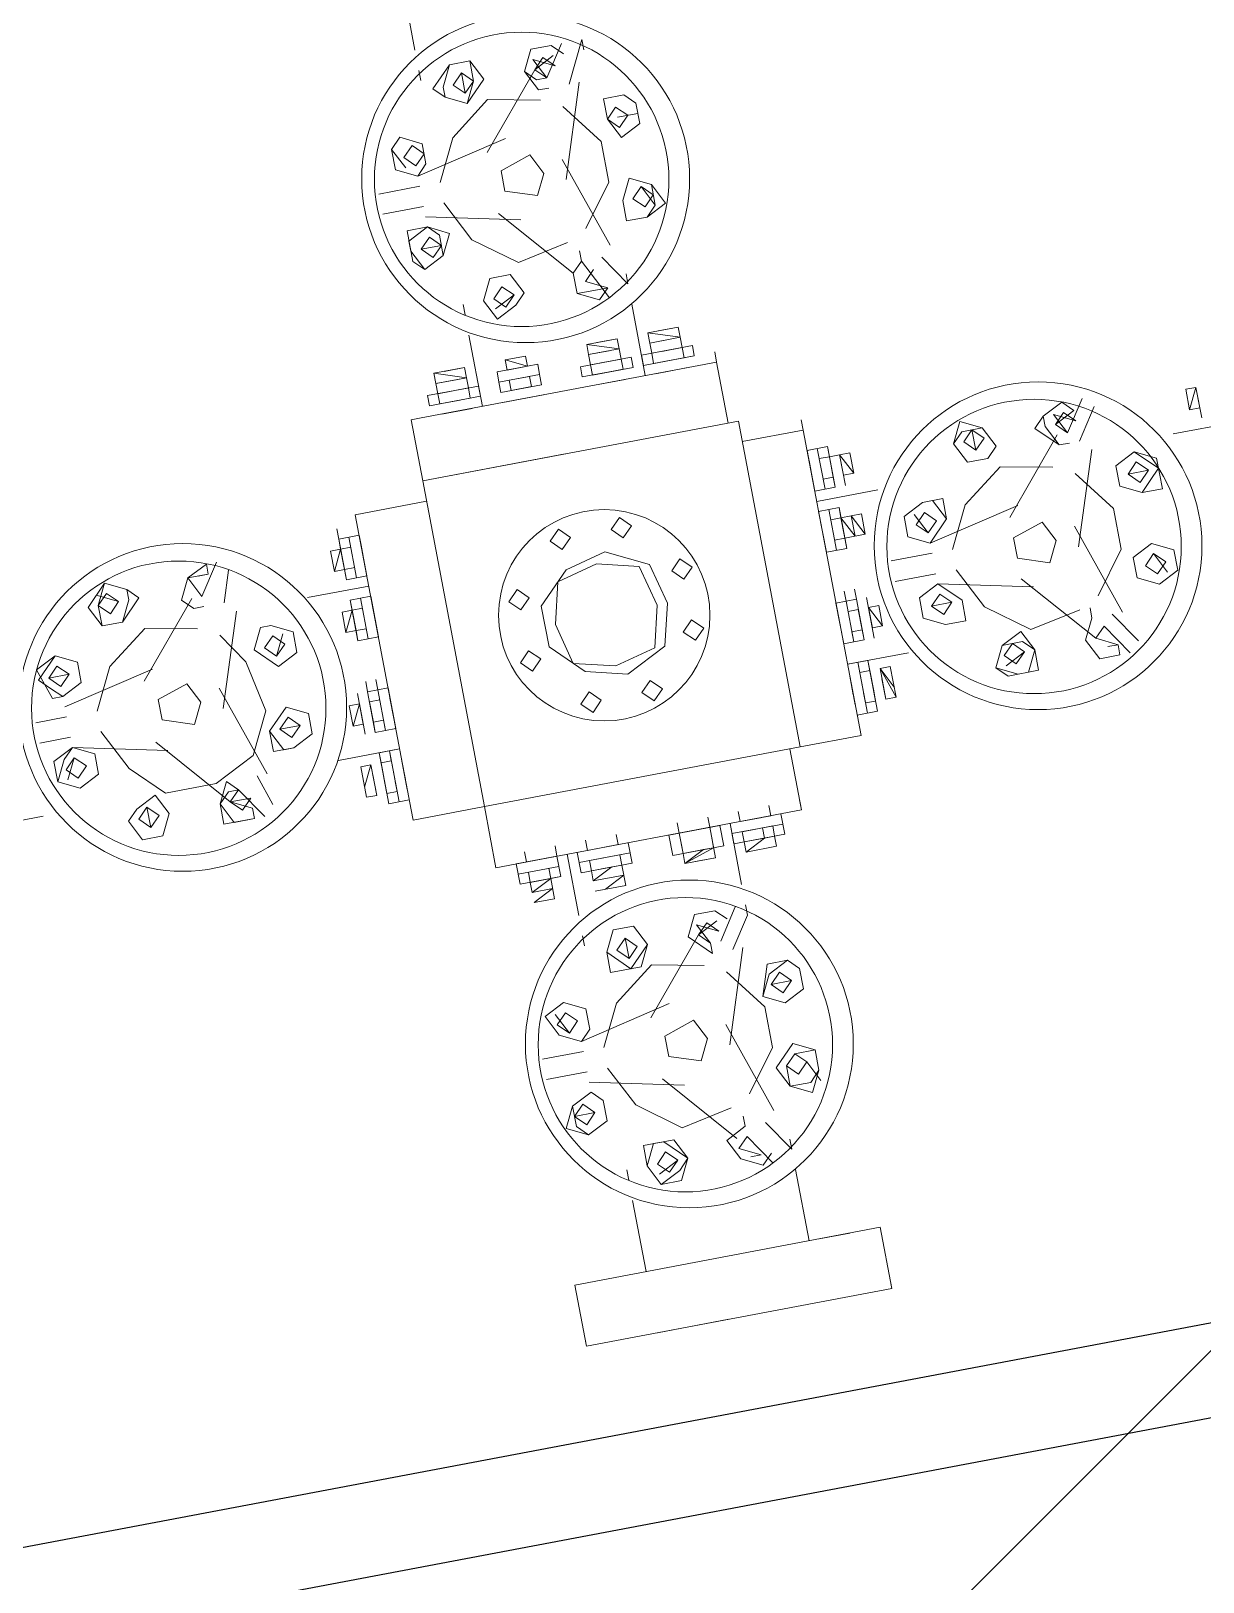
# Model space of a CAD drawing. Extents: x 407440 to 411585, y 6041728 to 6045069.
# Drawn here: x 408386.41 to 408392.9, y 6044292.29 to 6044300.88 of the extents above; entities that cross this region are included whole.
import ezdxf

# ---------------------------------------------------------------- set-up
doc = ezdxf.new("R2010")
doc.units = 0
doc.header["$LTSCALE"] = 5
doc.linetypes.add('foc-TIELINE', pattern=[1.875, 1.25, -0.625])
for name, color, linetype in [('P-BUFFER-PURPLE', 187, 'foc-TIELINE'), ('P-PROPOSED-EXISTING-H', 59, 'Continuous'), ('T-TIE', 201, 'foc-TIELINE')]:
    doc.layers.add(name, color=color, linetype=linetype)

# ---------------------------------------------------------------- blocks, each defined once
blk = doc.blocks.new('P-RIG-877')
at = {"layer": 'T-TIE', "linetype": 'ByBlock', "lineweight": 25}
for points in [[(-6.7507, 12.5829), (-6.0503, 12.5829), (-6.0503, 7.7036), (-6.0389, 7.7036), (-6.1192, 7.6806)], [(-6.7047, 12.5829), (-6.7047, 12.491), (-6.1537, 12.491), (-6.1537, 7.7495), (-6.0503, 7.7495)]]:
    blk.add_lwpolyline(points, dxfattribs=at)
at = {"layer": 'T-TIE', "linetype": 'ByBlock', "lineweight": 5}
for points in [[(-7.1295, 10.8608), (-7.1295, 10.9297)], [(-7.1755, 10.8952), (-7.1755, 10.8837), (-7.1525, 10.8837), (-7.1755, 10.8952), (-7.1525, 10.8952), (-7.1755, 10.8952), (-7.141, 10.8952)], [(-7.1525, 10.8837), (-7.1525, 10.8952)], [(-7.0032, 10.8378), (-7.0147, 10.8148), (-7.0032, 10.8378)], [(-7.1181, 10.8148), (-7.1066, 10.7919), (-7.1181, 10.8148)], [(-7.0951, 10.8263), (-7.0951, 10.8034)], [(-7.0836, 10.7919), (-7.0721, 10.8148), (-7.0836, 10.7919)], [(-6.9803, 10.8263), (-7.0032, 10.8148)], [(-7.1755, 10.7804), (-7.141, 10.7574)], [(-7.1066, 10.7919), (-7.0836, 10.7919), (-7.1066, 10.7919)], [(-6.9688, 10.746), (-7.0147, 10.7804), (-7.0606, 10.7804), (-7.1066, 10.746)], [(-6.9114, 10.7804), (-6.9458, 10.7574)], [(-7.1869, 10.7689), (-7.1525, 10.746)], [(-7.1295, 10.7689), (-7.0262, 10.7345)], [(-7.0492, 10.7345), (-6.9458, 10.7689)], [(-6.8999, 10.7689), (-6.9344, 10.746)], [(-7.1755, 10.7574), (-7.1869, 10.746), (-7.1755, 10.7574)], [(-7.1869, 10.746), (-7.1755, 10.723), (-7.1869, 10.746)], [(-7.1755, 10.7574), (-7.164, 10.7345)], [(-7.141, 10.7345), (-7.141, 10.746)], [(-6.9114, 10.746), (-6.9114, 10.7574), (-6.8999, 10.7574), (-6.8999, 10.7345), (-6.8999, 10.7574)], [(-7.0721, 10.6656), (-7.1525, 10.7345)], [(-6.9229, 10.7345), (-7.0032, 10.6656)], [(-6.9458, 10.7345), (-6.9573, 10.7345)], [(-7.1181, 10.723), (-7.1295, 10.6656), (-7.0951, 10.6197), (-7.0492, 10.5967)], [(-7.0262, 10.5967), (-6.9803, 10.6197), (-6.9458, 10.6656), (-6.9573, 10.723)], [(-7.0606, 10.5738), (-7.0836, 10.6771)], [(-6.9918, 10.6771), (-7.0147, 10.5738)], [(-7.1525, 10.6656), (-7.1755, 10.6541), (-7.1525, 10.6656)], [(-7.141, 10.6541), (-7.1525, 10.6656), (-7.141, 10.6541)], [(-7.1755, 10.6426), (-7.1525, 10.6426)], [(-7.141, 10.6312), (-7.141, 10.6541), (-7.141, 10.6312)], [(-6.9114, 10.6312), (-6.9229, 10.6541)], [(-7.0606, 10.5738), (-7.0836, 10.5967), (-7.0606, 10.5738)], [(-6.9918, 10.5967), (-7.0147, 10.5738), (-6.9918, 10.5967)], [(-6.9688, 10.5967), (-6.9918, 10.5967), (-6.9688, 10.5967)], [(-7.1066, 10.5738), (-7.0951, 10.5508), (-7.1066, 10.5738)], [(-7.0951, 10.5623), (-7.0721, 10.5738)], [(-7.0721, 10.5508), (-7.0606, 10.5738), (-7.0721, 10.5508)], [(-7.0492, 10.5278), (-7.0492, 10.5738)], [(-7.0262, 10.5278), (-7.0262, 10.5738)], [(-6.9918, 10.5623), (-6.9918, 10.5852)], [(-7.0951, 10.5508), (-7.0721, 10.5508), (-7.0951, 10.5508)], [(-7.1295, 10.4589), (-7.1295, 10.5278)], [(-6.8884, 10.4589), (-6.8884, 10.4819), (-6.9458, 10.4819), (-6.9458, 10.4589), (-6.9458, 10.5278)], [(-7.1525, 10.5049), (-7.1525, 10.4934), (-7.1755, 10.4934), (-7.1755, 10.4819), (-7.1525, 10.4819), (-7.141, 10.4819), (-7.141, 10.4589), (-7.1869, 10.4589), (-7.1869, 10.4819)], [(-7.141, 10.4934), (-7.1755, 10.4934), (-7.1525, 10.4934), (-7.1755, 10.4934), (-7.1525, 10.4934), (-7.1755, 10.4934), (-7.1525, 10.5049), (-7.1755, 10.5049), (-7.1755, 10.4934), (-7.1525, 10.4934)], [(-7.0836, 10.5049), (-7.1066, 10.5049), (-7.1066, 10.4819), (-7.0836, 10.4934), (-7.1066, 10.4934), (-7.0836, 10.4934), (-7.1066, 10.4934), (-7.0836, 10.5049), (-7.0836, 10.4819), (-7.1066, 10.4819), (-7.1181, 10.4819), (-7.0721, 10.4819), (-7.1066, 10.4819), (-7.1066, 10.4704)], [(-6.9229, 10.4934), (-6.8999, 10.4934), (-6.8999, 10.5049), (-6.9344, 10.5049), (-6.9344, 10.4934), (-6.8999, 10.4934), (-6.9344, 10.4934), (-6.8999, 10.4934)], [(-6.9114, 10.5049), (-6.9344, 10.4934), (-6.8999, 10.4934), (-6.9344, 10.4934), (-6.8999, 10.5049)], [(-7.0836, 10.4934), (-7.1066, 10.4934), (-7.0836, 10.4934)], [(-6.9688, 10.4934), (-7.0147, 10.4934)], [(-7.1755, 10.4819), (-7.1755, 10.4704), (-7.1869, 10.4704)], [(-7.1869, 10.4704), (-7.141, 10.4704), (-7.1869, 10.4704)], [(-7.141, 10.4704), (-7.1525, 10.4704), (-7.1525, 10.4819)], [(-7.0836, 10.4704), (-7.0836, 10.4819), (-7.0721, 10.4819), (-7.0721, 10.4589), (-7.1181, 10.4589), (-7.1181, 10.4819)], [(-7.1181, 10.4704), (-7.0721, 10.4704), (-7.1181, 10.4704)], [(-7.0721, 10.4819), (-7.1066, 10.4819)], [(-7.0262, 10.4704), (-7.0147, 10.4704), (-6.9688, 10.4704), (-6.9803, 10.4704), (-6.9803, 10.4819)], [(-7.0262, 10.4819), (-7.0147, 10.4819), (-6.9688, 10.4819), (-6.9803, 10.4819), (-7.0032, 10.4819), (-7.0032, 10.4704)], [(-7.0147, 10.4704), (-6.9688, 10.4704)], [(-6.9458, 10.4704), (-6.9344, 10.4704), (-6.9344, 10.4819), (-6.8999, 10.4819), (-6.9114, 10.4819), (-6.9344, 10.4819), (-6.9458, 10.4819)], [(-6.8884, 10.4704), (-6.9458, 10.4704), (-6.8999, 10.4704), (-6.9114, 10.4704)], [(-6.8999, 10.4819), (-6.8999, 10.4704)], [(-7.2099, 10.3901), (-7.2099, 10.4589), (-7.2214, 10.4589)], [(-7.2099, 10.4589), (-6.8655, 10.4589), (-6.8655, 10.3901)], [(-7.1755, 10.4589), (-7.1525, 10.4589)], [(-7.1181, 10.4589), (-7.1066, 10.4589), (-7.0836, 10.4589), (-7.0721, 10.4589)], [(-7.0032, 10.4589), (-6.9803, 10.4589)], [(-6.8999, 10.4589), (-6.9344, 10.4589), (-6.9114, 10.4589)], [(-7.2099, 10.0342), (-7.2099, 9.9538), (-6.877, 9.9538), (-6.8655, 9.9538), (-6.8655, 10.0342), (-6.8655, 10.3901), (-7.2329, 10.3901), (-7.2329, 10.0342)], [(-7.2329, 10.1949), (-7.2329, 10.0342), (-7.2329, 10.3901)], [(-7.3017, 10.3786), (-7.3132, 10.3786)], [(-6.8081, 10.3786), (-6.7966, 10.3786), (-6.7966, 10.0342), (-6.8655, 10.0342), (-7.2329, 10.0342), (-7.3017, 10.0342), (-7.3017, 10.0456), (-7.3017, 10.3786), (-7.2329, 10.3786)], [(-6.8655, 10.3786), (-6.7966, 10.3786)], [(-6.2685, 10.3786), (-6.257, 10.3786), (-6.257, 10.0342), (-6.3259, 10.0342), (-6.3259, 10.3786), (-6.257, 10.3786)], [(-7.4854, 10.3441), (-7.474, 10.3327), (-7.4854, 10.3556), (-7.5084, 10.3441), (-7.4854, 10.3441), (-7.5084, 10.3327)], [(-7.3132, 10.3556), (-7.3247, 10.3556), (-7.3247, 10.2982), (-7.3132, 10.2982), (-7.3132, 10.3556), (-7.3132, 10.3097), (-7.3247, 10.3097), (-7.3247, 10.3441), (-7.3132, 10.3441)], [(-6.7966, 10.3556), (-6.7736, 10.3556), (-6.7736, 10.2982), (-6.7966, 10.2982), (-6.7277, 10.2982)], [(-6.7851, 10.2982), (-6.7851, 10.3556)], [(-7.6002, 10.3441), (-7.6117, 10.3327), (-7.6002, 10.3441)], [(-7.6117, 10.3327), (-7.6117, 10.3097), (-7.6117, 10.3327)], [(-7.5773, 10.3441), (-7.6002, 10.3441), (-7.5773, 10.3441)], [(-7.5888, 10.3441), (-7.5888, 10.3212)], [(-7.5658, 10.3212), (-7.5773, 10.3441), (-7.5658, 10.3212)], [(-7.5084, 10.3441), (-7.5199, 10.3212), (-7.5084, 10.3441)], [(-7.474, 10.3097), (-7.474, 10.3327), (-7.474, 10.3097)], [(-7.3362, 10.3327), (-7.3362, 10.3097), (-7.3362, 10.3441), (-7.3362, 10.3097), (-7.3362, 10.3441), (-7.3477, 10.3097), (-7.3477, 10.3441), (-7.3477, 10.3212)], [(-7.3477, 10.3441), (-7.3362, 10.3441), (-7.3247, 10.3441)], [(-7.3132, 10.3212), (-7.3132, 10.3441), (-7.3247, 10.3441), (-7.3247, 10.3212)], [(-7.3017, 10.3097), (-7.3017, 10.3441)], [(-6.8081, 10.3097), (-6.7966, 10.3097), (-6.7966, 10.3441), (-6.8081, 10.3441)], [(-6.7966, 10.3327), (-6.7966, 10.3097)], [(-6.7851, 10.3327), (-6.7736, 10.3327), (-6.7736, 10.3441), (-6.7851, 10.3441), (-6.7851, 10.3097), (-6.7736, 10.3097), (-6.7736, 10.3327), (-6.7622, 10.3097), (-6.7622, 10.3441), (-6.7622, 10.3097), (-6.7622, 10.3441), (-6.7622, 10.3097)], [(-6.7622, 10.3441), (-6.7622, 10.3097), (-6.7736, 10.3097), (-6.7851, 10.3097)], [(-6.7736, 10.3441), (-6.7736, 10.3097), (-6.7736, 10.3441)], [(-6.7622, 10.3441), (-6.7736, 10.3441), (-6.7622, 10.3441)], [(-6.7622, 10.3097), (-6.7622, 10.3441), (-6.7622, 10.3097)], [(-6.6129, 10.3327), (-6.6129, 10.3097)], [(-6.5096, 10.3441), (-6.5325, 10.3441), (-6.5096, 10.3441)], [(-6.4981, 10.3441), (-6.5211, 10.3327)], [(-6.3259, 10.3097), (-6.3259, 10.3441)], [(-7.5888, 10.3097), (-7.5658, 10.3212), (-7.5888, 10.3097)], [(-7.5199, 10.3212), (-7.4969, 10.3097), (-7.5199, 10.3212)], [(-7.6691, 10.2982), (-7.6806, 10.2982), (-7.6347, 10.2753)], [(-7.6117, 10.3097), (-7.5888, 10.3097), (-7.6117, 10.3097)], [(-7.474, 10.2638), (-7.5199, 10.2982), (-7.5658, 10.2982), (-7.6117, 10.2638)], [(-7.4969, 10.3097), (-7.474, 10.3097), (-7.4969, 10.3097)], [(-7.4395, 10.2753), (-7.4051, 10.2982), (-7.4166, 10.2982)], [(-7.3821, 10.2982), (-7.3017, 10.2982)], [(-7.3362, 10.3097), (-7.3247, 10.3097), (-7.3132, 10.3097)], [(-6.7047, 10.2982), (-6.6933, 10.2982), (-6.6588, 10.2753)], [(-6.4981, 10.2638), (-6.544, 10.2982), (-6.5899, 10.2982), (-6.6359, 10.2638)], [(-6.4407, 10.2982), (-6.4292, 10.2982), (-6.4637, 10.2753)], [(-6.4062, 10.2982), (-6.3259, 10.2982)], [(-7.6347, 10.2867), (-7.5314, 10.2523)], [(-7.5543, 10.2523), (-7.451, 10.2867)], [(-7.3132, 10.2867), (-7.3247, 10.2867), (-7.3247, 10.2293), (-7.3132, 10.2293), (-7.3132, 10.2867), (-7.3132, 10.2408)], [(-6.7047, 10.2867), (-6.6703, 10.2638)], [(-6.6588, 10.2867), (-6.5555, 10.2523)], [(-6.5785, 10.2523), (-6.4751, 10.2867)], [(-7.6347, 10.2523), (-7.6347, 10.2408), (-7.6576, 10.2293), (-7.6462, 10.2408), (-7.6462, 10.2523), (-7.6806, 10.2753)], [(-7.6691, 10.2753), (-7.6806, 10.2638), (-7.6691, 10.2753)], [(-7.6691, 10.2638), (-7.6576, 10.2408), (-7.5773, 10.1719)], [(-7.3936, 10.2753), (-7.4395, 10.2523), (-7.451, 10.2523)], [(-7.4051, 10.2638), (-7.4051, 10.2753)], [(-7.3132, 10.2523), (-7.3132, 10.2753), (-7.3247, 10.2753), (-7.3247, 10.2408), (-7.3132, 10.2408), (-7.3247, 10.2408), (-7.3362, 10.2408), (-7.3477, 10.2408)], [(-7.3362, 10.2638), (-7.3362, 10.2408), (-7.3362, 10.2753), (-7.3362, 10.2408), (-7.3362, 10.2753), (-7.3362, 10.2408), (-7.3362, 10.2753), (-7.3477, 10.2408), (-7.3477, 10.2753), (-7.3477, 10.2523)], [(-7.3477, 10.2753), (-7.3362, 10.2753), (-7.3247, 10.2753)], [(-7.3132, 10.2753), (-7.3247, 10.2753), (-7.3247, 10.2523)], [(-7.3017, 10.2408), (-7.3017, 10.2753)], [(-6.7622, 10.2753), (-6.7966, 10.2753), (-6.8081, 10.2753)], [(-6.7966, 10.2408), (-6.7966, 10.2753), (-6.7966, 10.2408)], [(-6.7966, 10.2638), (-6.7966, 10.2408)], [(-6.7736, 10.2638), (-6.7736, 10.2408), (-6.7736, 10.2753), (-6.7736, 10.2638), (-6.7622, 10.2408), (-6.7736, 10.2408), (-6.7736, 10.2753), (-6.7851, 10.2753)], [(-6.7622, 10.2523), (-6.7622, 10.2753), (-6.7622, 10.2408), (-6.7622, 10.2753), (-6.7622, 10.2408), (-6.7622, 10.2753), (-6.7622, 10.2408), (-6.7736, 10.2753)], [(-6.7047, 10.2638), (-6.7047, 10.2408), (-6.7047, 10.2638)], [(-6.6014, 10.1719), (-6.6818, 10.2408), (-6.6933, 10.2638)], [(-6.6703, 10.2523), (-6.6818, 10.2408), (-6.6933, 10.2523), (-6.6818, 10.2638), (-6.6933, 10.2408), (-6.6703, 10.2523), (-6.6588, 10.2523)], [(-6.4292, 10.2523), (-6.4292, 10.2638), (-6.4407, 10.2408), (-6.4522, 10.2523), (-6.4177, 10.2753)], [(-6.4522, 10.2523), (-6.4407, 10.2408), (-6.4292, 10.2638)], [(-6.4177, 10.2638), (-6.4292, 10.2753), (-6.4177, 10.2638)], [(-6.4292, 10.2408), (-6.4177, 10.2638), (-6.4292, 10.2408)], [(-7.4395, 10.2523), (-7.428, 10.2408), (-7.4395, 10.2523)], [(-6.6818, 10.2293), (-6.6588, 10.2523), (-6.6818, 10.2293)], [(-6.4637, 10.2523), (-6.4751, 10.2523)], [(-6.4637, 10.2523), (-6.4522, 10.2293), (-6.4637, 10.2523)], [(-7.6232, 10.2408), (-7.6347, 10.1834), (-7.6002, 10.1375), (-7.5543, 10.1145)], [(-7.5314, 10.1145), (-7.4854, 10.1375), (-7.451, 10.1834), (-7.4625, 10.2408)], [(-7.428, 10.2408), (-7.5084, 10.1719)], [(-7.428, 10.2408), (-7.4051, 10.2408), (-7.428, 10.2408)], [(-6.7851, 10.2408), (-6.7736, 10.2408), (-6.7966, 10.2408), (-6.8081, 10.2408)], [(-6.7047, 10.2408), (-6.6818, 10.2293), (-6.7047, 10.2408)], [(-6.6473, 10.2408), (-6.6588, 10.1834), (-6.6244, 10.1375), (-6.5785, 10.1145)], [(-6.5555, 10.1145), (-6.5096, 10.1375), (-6.4751, 10.1834), (-6.4866, 10.2408)], [(-6.4522, 10.2408), (-6.5325, 10.1719)], [(-6.4522, 10.2293), (-6.4292, 10.2408), (-6.4522, 10.2293)], [(-7.5658, 10.0916), (-7.5888, 10.1949)], [(-7.4969, 10.1949), (-7.5199, 10.0916)], [(-6.5899, 10.0916), (-6.6129, 10.1949)], [(-6.5211, 10.1949), (-6.544, 10.0916)], [(-6.257, 10.1949), (-6.257, 10.1145)], [(-7.4051, 10.1719), (-7.4166, 10.1834), (-7.4051, 10.1719)], [(-7.3247, 10.1375), (-7.3132, 10.1375), (-7.3247, 10.1375), (-7.3362, 10.1375), (-7.3362, 10.1719), (-7.3362, 10.149), (-7.3362, 10.1719), (-7.3362, 10.149), (-7.3362, 10.1719), (-7.3477, 10.149), (-7.3477, 10.1719), (-7.3477, 10.149), (-7.3477, 10.1719), (-7.3362, 10.1719), (-7.3362, 10.1834), (-7.3247, 10.1834), (-7.3132, 10.1834), (-7.3247, 10.1834)], [(-7.3132, 10.1834), (-7.3132, 10.1375), (-7.3132, 10.1834)], [(-7.3017, 10.1375), (-7.3017, 10.1834)], [(-6.7966, 10.1834), (-6.7736, 10.1834), (-6.7736, 10.126), (-6.7966, 10.126)], [(-6.7851, 10.126), (-6.7851, 10.1834), (-6.7851, 10.1375), (-6.7736, 10.1375)], [(-6.6818, 10.1834), (-6.7047, 10.1719), (-6.6818, 10.1834)], [(-7.6806, 10.1719), (-7.6806, 10.149), (-7.6806, 10.1719)], [(-7.6691, 10.1604), (-7.6462, 10.1604)], [(-7.4051, 10.149), (-7.4166, 10.1719)], [(-6.8081, 10.1375), (-6.7966, 10.1375), (-6.7966, 10.1719), (-6.7966, 10.149)], [(-6.7966, 10.1719), (-6.8081, 10.1719)], [(-6.7736, 10.1719), (-6.7851, 10.1719)], [(-6.7507, 10.1375), (-6.7507, 10.1719), (-6.7736, 10.1719), (-6.7736, 10.149)], [(-6.7736, 10.1604), (-6.7622, 10.1375), (-6.7622, 10.1719), (-6.7507, 10.149)], [(-6.7736, 10.1719), (-6.7736, 10.1375), (-6.7736, 10.1719)], [(-6.6933, 10.1604), (-6.6703, 10.1604)], [(-6.4292, 10.149), (-6.4407, 10.1719)], [(-7.3477, 10.149), (-7.3362, 10.149)], [(-6.7047, 10.149), (-6.6818, 10.1375), (-6.7047, 10.149)], [(-6.7622, 10.1375), (-6.7736, 10.1375), (-6.7851, 10.1375)], [(-7.7725, 10.0571), (-7.7495, 10.0571), (-7.7495, 10.1145), (-7.7725, 10.1145), (-7.7036, 10.1145)], [(-7.6806, 10.1145), (-7.6691, 10.1145)], [(-7.4051, 10.1145), (-7.4166, 10.1145)], [(-7.3821, 10.1145), (-7.3017, 10.1145)], [(-6.7966, 10.1145), (-6.7277, 10.1145)], [(-6.6933, 10.1145), (-6.7047, 10.1145)], [(-6.4292, 10.1145), (-6.4407, 10.1145)], [(-6.4062, 10.1145), (-6.3259, 10.1145)], [(-7.6002, 10.103), (-7.6117, 10.0801), (-7.6002, 10.103)], [(-7.5773, 10.103), (-7.6002, 10.103), (-7.5773, 10.103)], [(-7.5543, 10.0456), (-7.5543, 10.0916)], [(-7.5314, 10.0456), (-7.5314, 10.0916)], [(-7.4854, 10.0801), (-7.4854, 10.103)], [(-7.4625, 10.0801), (-7.474, 10.103), (-7.4625, 10.0801)], [(-7.3132, 10.0916), (-7.3132, 10.0686), (-7.3247, 10.0686), (-7.3362, 10.0686), (-7.3362, 10.103), (-7.3477, 10.0686), (-7.3477, 10.103), (-7.3477, 10.0801)], [(-7.3247, 10.0916), (-7.3247, 10.0686), (-7.3247, 10.103), (-7.3362, 10.103), (-7.3362, 10.0686), (-7.3362, 10.0916), (-7.3362, 10.103), (-7.3477, 10.103), (-7.3477, 10.0686), (-7.3362, 10.0686)], [(-7.3362, 10.0686), (-7.3362, 10.103), (-7.3362, 10.0686)], [(-7.3132, 10.103), (-7.3247, 10.103), (-7.3132, 10.103), (-7.3132, 10.0686), (-7.3247, 10.0686)], [(-7.3017, 10.0686), (-7.3017, 10.103)], [(-6.7622, 10.0686), (-6.7736, 10.0686), (-6.7736, 10.103), (-6.7736, 10.0571), (-6.7966, 10.0571), (-6.7966, 10.103), (-6.8081, 10.103)], [(-6.7966, 10.0916), (-6.7966, 10.0686), (-6.8081, 10.0686)], [(-6.7966, 10.103), (-6.7736, 10.103), (-6.7851, 10.103)], [(-6.7851, 10.0916), (-6.7736, 10.0916), (-6.7736, 10.0686), (-6.7851, 10.0686), (-6.7736, 10.0686), (-6.7736, 10.103), (-6.7736, 10.0916)], [(-6.5899, 10.0916), (-6.6014, 10.103), (-6.5899, 10.0916)], [(-6.6014, 10.0686), (-6.5899, 10.0916), (-6.6014, 10.0686)], [(-6.5785, 10.0456), (-6.5785, 10.0916)], [(-6.5555, 10.0456), (-6.5555, 10.0916)], [(-6.5211, 10.103), (-6.5325, 10.0916), (-6.5211, 10.103)], [(-6.5325, 10.0916), (-6.5211, 10.0686), (-6.5325, 10.0916)], [(-6.4981, 10.103), (-6.5211, 10.103), (-6.4981, 10.103)], [(-6.5096, 10.0686), (-6.5096, 10.0916)], [(-7.6117, 10.0801), (-7.6002, 10.0686), (-7.6117, 10.0801)], [(-7.6002, 10.0686), (-7.5773, 10.0801)], [(-6.6359, 10.0801), (-6.6244, 10.0571), (-6.6359, 10.0801)], [(-6.6244, 10.0686), (-6.6014, 10.0801)], [(-7.6002, 10.0686), (-7.5773, 10.0686), (-7.6002, 10.0686)], [(-6.6244, 10.0571), (-6.6014, 10.0686), (-6.6244, 10.0571)], [(-6.257, 10.0342), (-6.2685, 10.0342)], [(-7.1755, 9.9423), (-7.1755, 9.9308), (-7.141, 9.9308), (-7.1869, 9.9308), (-7.1755, 9.9308), (-7.1525, 9.9308), (-7.141, 9.9308), (-7.141, 9.9538), (-7.1869, 9.9538), (-7.1869, 9.9308), (-7.1984, 9.9308)], [(-7.141, 9.9538), (-7.1525, 9.9538), (-7.1755, 9.9538), (-7.1869, 9.9538)], [(-7.1295, 9.9538), (-7.1295, 9.8849)], [(-7.1066, 9.9423), (-7.1066, 9.9308), (-7.0721, 9.9308), (-7.1181, 9.9308), (-7.1066, 9.9308), (-7.0836, 9.9308), (-7.0721, 9.9308), (-7.0721, 9.9538)], [(-7.1181, 9.9538), (-7.1066, 9.9538), (-7.0836, 9.9538), (-7.0721, 9.9538), (-7.1181, 9.9538), (-7.1181, 9.9308)], [(-7.0032, 9.9423), (-7.0032, 9.9308), (-6.9803, 9.9308), (-6.9688, 9.9308), (-6.9688, 9.9538), (-7.0147, 9.9538), (-7.0147, 9.9308), (-7.0262, 9.9308)], [(-6.9803, 9.9538), (-7.0032, 9.9538)], [(-6.9458, 9.9423), (-6.9344, 9.9423), (-6.9344, 9.9308), (-6.9114, 9.9308), (-6.8999, 9.9308), (-6.9344, 9.9308), (-6.9458, 9.9308), (-6.9458, 9.9538), (-6.9458, 9.8849)], [(-6.9458, 9.9308), (-6.8884, 9.9308), (-6.8884, 9.9538)], [(-6.8999, 9.9538), (-6.9344, 9.9538), (-6.9114, 9.9538)], [(-7.1869, 9.9423), (-7.141, 9.9423), (-7.1869, 9.9423)], [(-7.1525, 9.9194), (-7.1755, 9.9194), (-7.1525, 9.9194), (-7.1755, 9.9194), (-7.1525, 9.9194), (-7.1755, 9.9308), (-7.1755, 9.9194), (-7.1525, 9.9194), (-7.1525, 9.9308), (-7.1525, 9.9423)], [(-7.1181, 9.9423), (-7.0721, 9.9423), (-7.1181, 9.9423)], [(-7.1066, 9.9308), (-7.1066, 9.9194), (-7.0836, 9.9194), (-7.1066, 9.9194), (-7.0836, 9.9194), (-7.0836, 9.9308), (-7.0836, 9.9423)], [(-7.0147, 9.9423), (-7.0262, 9.9423)], [(-6.9688, 9.9423), (-7.0147, 9.9423), (-6.9688, 9.9423)], [(-6.9803, 9.9308), (-6.9803, 9.9423), (-6.9688, 9.9423)], [(-6.8999, 9.9308), (-6.8999, 9.9423), (-6.9458, 9.9423), (-6.8884, 9.9423)], [(-6.8999, 9.9423), (-6.9114, 9.9423)], [(-7.1755, 9.9194), (-7.1755, 9.9308), (-7.141, 9.9308)], [(-7.1525, 9.9194), (-7.1755, 9.9194), (-7.1525, 9.9194)], [(-7.0836, 9.9194), (-7.1066, 9.9194), (-7.0836, 9.9194), (-7.1066, 9.9194), (-7.0836, 9.9194), (-7.1066, 9.9308), (-7.0721, 9.9308)], [(-6.9688, 9.9308), (-7.0147, 9.9308), (-6.9688, 9.9308)], [(-7.0147, 9.9194), (-6.9803, 9.9194), (-7.0032, 9.9194), (-7.0032, 9.9079), (-6.9803, 9.9079), (-7.0032, 9.9194), (-6.9803, 9.9194), (-7.0032, 9.9194), (-6.9803, 9.9194), (-7.0032, 9.9194), (-6.9688, 9.9194)], [(-6.9803, 9.9079), (-6.9803, 9.9194)], [(-6.9229, 9.9194), (-6.8999, 9.9194), (-6.9344, 9.9194), (-6.8999, 9.9194), (-6.8999, 9.9079), (-6.9344, 9.9079), (-6.9344, 9.9194), (-6.8999, 9.9194), (-6.9344, 9.9194), (-6.8999, 9.9194), (-6.9344, 9.9194), (-6.9114, 9.9079)], [(-7.1066, 9.839), (-7.0951, 9.8619), (-7.1066, 9.839)], [(-7.0951, 9.8619), (-7.0721, 9.8619), (-7.0951, 9.8619)], [(-7.0721, 9.839), (-7.0951, 9.8505)], [(-7.0721, 9.8619), (-7.0606, 9.839), (-7.0721, 9.8619)], [(-7.0147, 9.839), (-7.0032, 9.8619), (-7.0147, 9.839)], [(-7.0032, 9.8619), (-6.9803, 9.8619), (-7.0032, 9.8619)], [(-6.9918, 9.8275), (-6.9918, 9.8505)], [(-6.9803, 9.8619), (-6.9688, 9.839), (-6.9803, 9.8619)], [(-7.1066, 9.8275), (-7.1066, 9.839), (-7.1066, 9.8275)], [(-7.0606, 9.839), (-7.0836, 9.816), (-7.0606, 9.839)], [(-7.0836, 9.816), (-7.1066, 9.8275), (-7.0836, 9.816)], [(-7.0262, 9.6323), (-6.9803, 9.6553), (-6.9458, 9.6897), (-6.9458, 9.7471), (-6.9688, 9.7931), (-7.0147, 9.816), (-7.0721, 9.8045), (-7.1066, 9.7816)], [(-7.1755, 9.8045), (-7.141, 9.7931)], [(-7.1295, 9.8045), (-7.0262, 9.7701)], [(-7.0492, 9.7701), (-6.9458, 9.8045)], [(-6.9114, 9.8045), (-6.9458, 9.7931)], [(-7.1869, 9.7931), (-7.1525, 9.7701)], [(-7.1755, 9.7816), (-7.1755, 9.7701)], [(-7.0032, 9.6897), (-6.9229, 9.7586), (-6.9114, 9.7816)], [(-6.8999, 9.7931), (-6.9344, 9.7701)], [(-6.9114, 9.7816), (-6.8999, 9.7816), (-6.9114, 9.7816)], [(-7.141, 9.7701), (-7.141, 9.7586), (-7.141, 9.7701)], [(-7.0721, 9.6897), (-7.1525, 9.7586)], [(-7.1181, 9.7586), (-7.1295, 9.7012), (-7.0951, 9.6553), (-7.0492, 9.6323)], [(-7.0606, 9.5979), (-7.0836, 9.7012)], [(-6.9918, 9.7012), (-7.0147, 9.5979)], [(-7.164, 9.6783), (-7.1755, 9.6553)], [(-7.141, 9.6783), (-7.141, 9.6553), (-7.141, 9.6783)], [(-6.9458, 9.6783), (-6.9229, 9.6897), (-6.9458, 9.6783)], [(-6.9344, 9.6553), (-6.9458, 9.6783), (-6.9344, 9.6553)], [(-6.9229, 9.6897), (-6.8999, 9.6783), (-6.9229, 9.6897)], [(-6.8999, 9.6783), (-6.8999, 9.6553), (-6.8999, 9.6783)], [(-6.9344, 9.6668), (-6.9114, 9.6668)], [(-7.1181, 9.5979), (-7.1066, 9.6209), (-7.1181, 9.5979)], [(-7.1066, 9.6209), (-7.0836, 9.6209), (-7.1066, 9.6209)], [(-7.0951, 9.6094), (-7.0951, 9.5864)], [(-7.0836, 9.6209), (-7.0721, 9.5979), (-7.0836, 9.6209)], [(-6.9803, 9.6209), (-6.9688, 9.5979), (-6.9803, 9.6209)], [(-7.0492, 9.5634), (-7.0492, 9.5979)], [(-7.0262, 9.5634), (-7.0262, 9.5979)], [(-7.0032, 9.5979), (-6.9803, 9.5864)], [(-6.9688, 9.5979), (-6.9803, 9.5749), (-6.9688, 9.5979)], [(-6.9458, 9.552), (-6.9458, 9.4831)]]:
    blk.add_lwpolyline(points, dxfattribs=at)
for points in [[(-7.1755, 10.8952), (-7.1525, 10.8952), (-7.1755, 10.8952), (-7.1525, 10.8952)], [(-7.1066, 10.8378), (-7.0721, 10.8378), (-7.0721, 10.8148), (-7.0836, 10.8263), (-7.0951, 10.8378), (-7.1181, 10.8148)], [(-6.9688, 10.8148), (-6.9803, 10.8378), (-7.0032, 10.8378), (-6.9803, 10.8378), (-6.9688, 10.8148), (-6.9803, 10.7919)], [(-7.0951, 10.8263), (-7.1066, 10.8148), (-7.0951, 10.8034), (-7.0836, 10.8148)], [(-7.0951, 10.8263), (-7.1066, 10.8148), (-7.0951, 10.8034), (-7.0836, 10.8148)], [(-7.0032, 10.7919), (-6.9803, 10.7919), (-7.0032, 10.7919), (-7.0147, 10.8148)], [(-6.9918, 10.8263), (-7.0032, 10.8148), (-6.9918, 10.8034), (-6.9803, 10.8148)], [(-6.9918, 10.8263), (-7.0032, 10.8148), (-6.9918, 10.8034), (-6.9803, 10.8148)], [(-7.1525, 10.746), (-7.1755, 10.7345), (-7.164, 10.7574), (-7.1755, 10.746), (-7.164, 10.7345)], [(-6.9114, 10.7574), (-6.9229, 10.7345), (-6.9344, 10.746), (-6.9229, 10.7345)], [(-7.164, 10.7115), (-7.1755, 10.723), (-7.164, 10.723), (-7.141, 10.7345)], [(-6.9458, 10.7345), (-6.9229, 10.723), (-6.8999, 10.7345), (-6.9229, 10.723)], [(-7.0377, 10.7115), (-7.0606, 10.7), (-7.0492, 10.6656), (-7.0262, 10.6656), (-7.0147, 10.7)], [(-6.9344, 10.6541), (-6.9344, 10.6312), (-6.9458, 10.6541), (-6.9229, 10.6656)], [(-6.8999, 10.6312), (-6.8999, 10.6656), (-6.9229, 10.6656), (-6.8999, 10.6541), (-6.8999, 10.6426), (-6.9114, 10.6197), (-6.9344, 10.6312), (-6.9114, 10.6197)], [(-7.1755, 10.6312), (-7.164, 10.6197), (-7.141, 10.6312), (-7.164, 10.6197), (-7.1869, 10.6312), (-7.1755, 10.6541)], [(-7.164, 10.6541), (-7.1755, 10.6426), (-7.164, 10.6312), (-7.1525, 10.6426)], [(-7.164, 10.6541), (-7.1755, 10.6426), (-7.164, 10.6312), (-7.1525, 10.6426)], [(-6.9229, 10.6541), (-6.9344, 10.6426), (-6.9229, 10.6312), (-6.9114, 10.6426)], [(-6.9229, 10.6541), (-6.9344, 10.6426), (-6.9229, 10.6312), (-6.9114, 10.6426)], [(-7.1066, 10.5852), (-7.1066, 10.5738), (-7.1066, 10.5967), (-7.0836, 10.5967)], [(-6.9688, 10.5967), (-6.9688, 10.5738)], [(-7.0836, 10.5852), (-7.0951, 10.5738), (-7.0836, 10.5623), (-7.0721, 10.5738)], [(-7.0836, 10.5852), (-7.0951, 10.5738), (-7.0836, 10.5623), (-7.0721, 10.5738)], [(-6.9803, 10.5508), (-6.9688, 10.5738), (-6.9803, 10.5508), (-7.0032, 10.5508), (-7.0147, 10.5738), (-7.0032, 10.5508)], [(-6.9918, 10.5852), (-7.0032, 10.5738), (-6.9918, 10.5623), (-6.9803, 10.5738)], [(-6.9918, 10.5852), (-7.0032, 10.5738), (-6.9918, 10.5623), (-6.9803, 10.5738)], [(-6.9803, 10.4934), (-7.0032, 10.4934), (-6.9803, 10.5049), (-7.0032, 10.5049), (-7.0032, 10.4934), (-6.9803, 10.4934), (-7.0032, 10.4934), (-6.9803, 10.4934), (-6.9803, 10.5049), (-7.0032, 10.4934)], [(-7.1869, 10.4819), (-7.141, 10.4819), (-7.1755, 10.4819)], [(-7.0147, 10.4589), (-7.0147, 10.4819), (-6.9688, 10.4819), (-6.9688, 10.4589)], [(-7.5888, 10.3327), (-7.6002, 10.3212), (-7.5888, 10.3097), (-7.5773, 10.3212)], [(-7.5888, 10.3327), (-7.6002, 10.3212), (-7.5888, 10.3097), (-7.5773, 10.3212)], [(-7.4969, 10.3441), (-7.5084, 10.3327), (-7.4969, 10.3212), (-7.4854, 10.3327)], [(-7.4969, 10.3441), (-7.5084, 10.3327), (-7.4969, 10.3212), (-7.4854, 10.3327)], [(-7.3362, 10.3097), (-7.3477, 10.3097), (-7.3362, 10.3441)], [(-6.6244, 10.3441), (-6.6359, 10.3327), (-6.6244, 10.3441), (-6.6014, 10.3441), (-6.5899, 10.3212), (-6.6014, 10.3441)], [(-6.6359, 10.3097), (-6.6359, 10.3327), (-6.6244, 10.3097), (-6.6014, 10.2982), (-6.5899, 10.3212), (-6.6014, 10.2982)], [(-6.6129, 10.3327), (-6.6244, 10.3212), (-6.6129, 10.3097), (-6.6014, 10.3212)], [(-6.6129, 10.3327), (-6.6244, 10.3212), (-6.6129, 10.3097), (-6.6014, 10.3212)], [(-6.5211, 10.2982), (-6.4981, 10.3097), (-6.5211, 10.3097), (-6.5325, 10.3212), (-6.5325, 10.3441), (-6.544, 10.3212)], [(-6.5211, 10.3327), (-6.5325, 10.3212), (-6.5211, 10.3097), (-6.5096, 10.3212)], [(-6.5211, 10.3327), (-6.5325, 10.3212), (-6.5211, 10.3097), (-6.5096, 10.3212)], [(-6.4981, 10.3327), (-6.5096, 10.3441), (-6.4866, 10.3327), (-6.4981, 10.3097)], [(-7.0836, 10.3097), (-7.0951, 10.2982), (-7.0836, 10.2867), (-7.0721, 10.2982)], [(-7.0147, 10.3097), (-7.0262, 10.2982), (-7.0147, 10.2867), (-7.0032, 10.2982)], [(-6.7736, 10.2293), (-6.7736, 10.2867), (-6.7966, 10.2867), (-6.7966, 10.2293)], [(-7.6806, 10.2408), (-7.6576, 10.2293), (-7.6806, 10.2408), (-7.6806, 10.2638)], [(-7.6462, 10.2523), (-7.6576, 10.2408), (-7.6691, 10.2523), (-7.6576, 10.2638), (-7.6691, 10.2408)], [(-7.4051, 10.2753), (-7.4166, 10.2523), (-7.428, 10.2638), (-7.4166, 10.2523)], [(-7.4051, 10.2638), (-7.4051, 10.2753), (-7.3936, 10.2638), (-7.4051, 10.2408)], [(-7.0492, 10.2753), (-7.0951, 10.2638), (-7.1181, 10.2178), (-7.1066, 10.1719), (-7.0721, 10.1375), (-7.0262, 10.1375), (-6.9918, 10.1719), (-6.9803, 10.2178), (-7.0032, 10.2638)], [(-7.0492, 10.2753), (-7.0951, 10.2638), (-7.1181, 10.2178), (-7.1066, 10.1719), (-7.0721, 10.1375), (-7.0262, 10.1375), (-6.9918, 10.1719), (-6.9803, 10.2178), (-7.0032, 10.2638)], [(-7.0492, 10.2638), (-7.0951, 10.2523), (-7.1066, 10.2064), (-7.0951, 10.1604), (-7.0492, 10.149), (-7.0032, 10.1604), (-6.9918, 10.2064), (-7.0032, 10.2523)], [(-6.7047, 10.2638), (-6.6933, 10.2753)], [(-7.141, 10.2523), (-7.1525, 10.2408), (-7.141, 10.2293), (-7.1295, 10.2408)], [(-6.9573, 10.2523), (-6.9688, 10.2408), (-6.9573, 10.2293), (-6.9458, 10.2408)], [(-7.5428, 10.2293), (-7.5658, 10.2178), (-7.5543, 10.1834), (-7.5314, 10.1834), (-7.5199, 10.2178)], [(-6.567, 10.2293), (-6.5899, 10.2178), (-6.5785, 10.1834), (-6.5555, 10.1834), (-6.544, 10.2178)], [(-7.6576, 10.1834), (-7.6347, 10.1604), (-7.6576, 10.1719), (-7.6806, 10.1719)], [(-7.3936, 10.149), (-7.4166, 10.1375), (-7.4395, 10.149), (-7.4395, 10.1719), (-7.4166, 10.1834), (-7.4395, 10.1719), (-7.4395, 10.149), (-7.4166, 10.1375), (-7.3936, 10.149), (-7.4051, 10.1719)], [(-7.3247, 10.1834), (-7.3247, 10.1375)], [(-7.141, 10.1834), (-7.1525, 10.1719), (-7.141, 10.1604), (-7.1295, 10.1719)], [(-6.9573, 10.1834), (-6.9688, 10.1719), (-6.9573, 10.1604), (-6.9458, 10.1719)], [(-6.6588, 10.1604), (-6.6703, 10.149), (-6.6818, 10.1375), (-6.6588, 10.1375), (-6.6588, 10.1719), (-6.6818, 10.1834)], [(-6.4637, 10.149), (-6.4637, 10.1604), (-6.4407, 10.1834), (-6.4637, 10.1719), (-6.4637, 10.1375), (-6.4407, 10.1375), (-6.4177, 10.149), (-6.4407, 10.1375)], [(-6.4177, 10.1719), (-6.4177, 10.149), (-6.4292, 10.1719), (-6.4407, 10.1834)], [(-7.6462, 10.1375), (-7.6347, 10.1604), (-7.6462, 10.1375), (-7.6576, 10.126), (-7.6806, 10.149), (-7.6576, 10.1375)], [(-7.6576, 10.1719), (-7.6691, 10.1604), (-7.6576, 10.149), (-7.6462, 10.1604)], [(-7.6576, 10.1719), (-7.6691, 10.1604), (-7.6576, 10.149), (-7.6462, 10.1604)], [(-7.4166, 10.1719), (-7.428, 10.1604), (-7.4166, 10.149), (-7.4051, 10.1604)], [(-7.4166, 10.1719), (-7.428, 10.1604), (-7.4166, 10.149), (-7.4051, 10.1604)], [(-7.3132, 10.1719), (-7.3247, 10.1719), (-7.3247, 10.149), (-7.3132, 10.149)], [(-6.7851, 10.1719), (-6.7736, 10.1719)], [(-6.7622, 10.1375), (-6.7622, 10.1719), (-6.7622, 10.1375), (-6.7622, 10.1719)], [(-6.7047, 10.149), (-6.7047, 10.1719)], [(-6.6818, 10.1719), (-6.6933, 10.1604), (-6.6818, 10.149), (-6.6703, 10.1604)], [(-6.6818, 10.1719), (-6.6933, 10.1604), (-6.6818, 10.149), (-6.6703, 10.1604)], [(-6.4407, 10.1719), (-6.4522, 10.1604), (-6.4407, 10.149), (-6.4292, 10.1604)], [(-6.4407, 10.1719), (-6.4522, 10.1604), (-6.4407, 10.149), (-6.4292, 10.1604)], [(-7.0836, 10.126), (-7.0951, 10.1145), (-7.0836, 10.103), (-7.0721, 10.1145)], [(-7.0147, 10.126), (-7.0262, 10.1145), (-7.0147, 10.103), (-7.0032, 10.1145)], [(-7.4969, 10.1145), (-7.474, 10.103), (-7.4969, 10.103), (-7.5084, 10.0916)], [(-7.3132, 10.1145), (-7.3247, 10.1145), (-7.3247, 10.0571), (-7.3132, 10.0571)], [(-7.5888, 10.103), (-7.6002, 10.0916), (-7.5888, 10.0801), (-7.5773, 10.0916)], [(-7.5888, 10.103), (-7.6002, 10.0916), (-7.5888, 10.0801), (-7.5773, 10.0916)], [(-7.5658, 10.0916), (-7.5773, 10.103), (-7.5658, 10.0916), (-7.5773, 10.0686)], [(-7.4854, 10.0686), (-7.4969, 10.0686), (-7.5084, 10.0916), (-7.5084, 10.0686), (-7.474, 10.0686), (-7.4625, 10.0801)], [(-7.4854, 10.103), (-7.4969, 10.0916), (-7.4854, 10.0801), (-7.474, 10.0916)], [(-7.4854, 10.103), (-7.4969, 10.0916), (-7.4854, 10.0801), (-7.474, 10.0916)], [(-6.7851, 10.103), (-6.7851, 10.0571)], [(-6.7736, 10.0916), (-6.7507, 10.0916), (-6.7507, 10.0686), (-6.7622, 10.0916), (-6.7622, 10.0686)], [(-6.7622, 10.0686), (-6.7622, 10.0916), (-6.7622, 10.0686), (-6.7622, 10.0916)], [(-6.6244, 10.103), (-6.6014, 10.103), (-6.6244, 10.103), (-6.6359, 10.0801)], [(-6.6129, 10.0916), (-6.6244, 10.0801), (-6.6129, 10.0686), (-6.6014, 10.0801)], [(-6.6129, 10.0916), (-6.6244, 10.0801), (-6.6129, 10.0686), (-6.6014, 10.0801)], [(-6.4866, 10.0801), (-6.4981, 10.103), (-6.4866, 10.0801), (-6.4981, 10.0571), (-6.5211, 10.0686), (-6.4981, 10.0686)], [(-6.5096, 10.0916), (-6.5211, 10.0801), (-6.5096, 10.0686), (-6.4981, 10.0801)], [(-6.5096, 10.0916), (-6.5211, 10.0801), (-6.5096, 10.0686), (-6.4981, 10.0801)], [(-7.0836, 9.8505), (-7.0951, 9.839), (-7.0836, 9.8275), (-7.0721, 9.839)], [(-7.0836, 9.8505), (-7.0951, 9.839), (-7.0836, 9.8275), (-7.0721, 9.839)], [(-6.9918, 9.8505), (-7.0032, 9.839), (-6.9918, 9.8275), (-6.9803, 9.839)], [(-6.9918, 9.8505), (-7.0032, 9.839), (-6.9918, 9.8275), (-6.9803, 9.839)], [(-7.0147, 9.839), (-6.9918, 9.816)], [(-6.9688, 9.816), (-6.9918, 9.816), (-6.9688, 9.8275), (-6.9688, 9.839)], [(-7.1755, 9.7816), (-7.1869, 9.7816), (-7.1755, 9.7586), (-7.1755, 9.7816), (-7.1755, 9.7586), (-7.1525, 9.7701), (-7.1755, 9.7586)], [(-6.9229, 9.7816), (-6.9229, 9.7586), (-6.9344, 9.7701), (-6.9229, 9.7586), (-6.9114, 9.7701)], [(-6.8999, 9.7471), (-6.8999, 9.7816), (-6.8999, 9.7586), (-6.9229, 9.7471)], [(-6.9344, 9.7586), (-6.9344, 9.7701), (-6.9458, 9.7586), (-6.9229, 9.7471)], [(-7.1525, 9.7471), (-7.1755, 9.7586), (-7.1525, 9.7471), (-7.141, 9.7586)], [(-7.0377, 9.7471), (-7.0606, 9.7357), (-7.0492, 9.7012), (-7.0262, 9.7012), (-7.0147, 9.7357)], [(-7.164, 9.7012), (-7.1755, 9.6897), (-7.1869, 9.6668), (-7.1755, 9.6897), (-7.164, 9.6897), (-7.141, 9.6783)], [(-7.164, 9.6783), (-7.1755, 9.6668), (-7.164, 9.6553), (-7.1525, 9.6668)], [(-7.164, 9.6783), (-7.1755, 9.6668), (-7.164, 9.6553), (-7.1525, 9.6668)], [(-6.9229, 9.6783), (-6.9344, 9.6668), (-6.9229, 9.6553), (-6.9114, 9.6668)], [(-6.9229, 9.6783), (-6.9344, 9.6668), (-6.9229, 9.6553), (-6.9114, 9.6668)], [(-7.164, 9.6438), (-7.141, 9.6553), (-7.164, 9.6553), (-7.1869, 9.6668)], [(-6.9229, 9.6438), (-6.9344, 9.6553), (-6.9229, 9.6438), (-6.8999, 9.6553)], [(-7.0951, 9.6094), (-7.1066, 9.5979), (-7.0951, 9.5864), (-7.0836, 9.5979)], [(-7.0951, 9.6094), (-7.1066, 9.5979), (-7.0951, 9.5864), (-7.0836, 9.5979)], [(-7.0147, 9.5979), (-7.0032, 9.6209), (-6.9803, 9.6209), (-7.0032, 9.6209)], [(-6.9918, 9.6094), (-7.0032, 9.5979), (-6.9918, 9.5864), (-6.9803, 9.5979)], [(-6.9918, 9.6094), (-7.0032, 9.5979), (-6.9918, 9.5864), (-6.9803, 9.5979)], [(-7.1066, 9.5749), (-7.0721, 9.5864), (-7.0721, 9.5979), (-7.0836, 9.5864), (-7.0951, 9.5749), (-7.1181, 9.5979)], [(-7.0032, 9.5749), (-6.9803, 9.5749), (-7.0032, 9.5864), (-7.0147, 9.5979)]]:
    blk.add_lwpolyline(points, close=True, dxfattribs=at)
for centre, radius in [((-7.0356, 10.6907), 0.1816), ((-7.0356, 10.6862), 0.1631), ((-7.0356, 10.6862), 0.1631), ((-7.5407, 10.2085), 0.1816), ((-6.5649, 10.2085), 0.1816), ((-7.5408, 10.204), 0.1631), ((-7.5408, 10.204), 0.1631), ((-6.5649, 10.204), 0.1631), ((-6.5649, 10.204), 0.1631), ((-7.0492, 10.2041), 0.1171), ((-7.0356, 9.7263), 0.1816), ((-7.0356, 9.7218), 0.1631), ((-7.0356, 9.7218), 0.1631)]:
    blk.add_circle(centre, radius, dxfattribs=at)

msp = doc.modelspace()

# ---------------------------------------------------------------- hatches: boundary and pattern name
at = {"layer": 'P-PROPOSED-EXISTING-H'}
h = msp.add_hatch(dxfattribs=at)
h.set_pattern_fill('ANSI31', color=256, scale=3.498392, style=0)
h.set_pattern_definition([(45, (-2243.128, 2713.837), (-7.854113246, 7.854113246), [])])
edge = h.paths.add_edge_path()
edge.add_line((408709.2898, 6043818.2218), (408241.3049, 6043729.7131))
edge.add_line((408241.3049, 6043729.7131), (407794.4358, 6043645.198))
edge.add_line((407794.4358, 6043645.198), (407673.8299, 6044282.8949))
edge.add_line((407673.8299, 6044282.8949), (408123.6694, 6044351.8304))
edge.add_line((408123.6694, 6044351.8304), (408654.5747, 6044433.1889))
edge.add_line((408654.5747, 6044433.1889), (409028.9973, 6044539.8658))
edge.add_line((409028.9973, 6044539.8658), (409149.7259, 6043901.5203))
edge.add_line((409149.7259, 6043901.5203), (408898.7917, 6043854.0618))
edge.add_arc((408782.127, 6043952.0096), 152.33, 241.435078, 319.984322, ccw=False)

# ---------------------------------------------------------------- linework, layer by layer
at = {"layer": 'P-BUFFER-PURPLE'}
msp.add_circle((408530.0404, 6044370.8772, -0.1066), 250.4343, dxfattribs=at)

# ---------------------------------------------------------------- block references
at = {"layer": 'T-TIE', "linetype": 'ByBlock', "xscale": 4.999999999955019, "yscale": 4.999999999955019, "zscale": 4.999999999955019, "rotation": 280.7096999997605}
msp.add_blockref('P-RIG-877', (408346.0047, 6044253.5322), dxfattribs=at)

doc.saveas('drawing.dxf')
